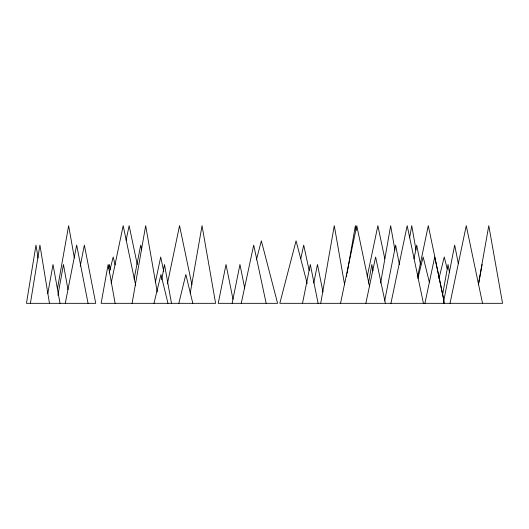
<?xml version="1.0" encoding="UTF-8"?>
<svg xmlns="http://www.w3.org/2000/svg" width="529" height="529" viewBox="0 0 529 529"><rect width="100%" height="100%" fill="white"/><g stroke="black" fill="none" stroke-linecap="round" stroke-linejoin="round"><path stroke-width="0.79" d="M30.398 303.322L39.926 245.086L49.455 303.322M132.105 303.322L145.673 225.678L157.258 292.001M190.162 293.615L202.038 225.678L215.607 303.322L101.132 303.322L108.128 264.5L115.117 303.322M320.713 303.322L334.282 225.678L344.604 284.721M346.482 276.634L346.766 275.014M347.05 273.394L355.389 225.678L356.235 230.532M380.615 283.101L390.647 225.678L394.892 249.939M409.631 237.812L411.754 225.678L415.992 249.939M57.456 288.761L68.638 225.678L74.371 258.026M478.322 284.721L488.789 225.678L502.55 303.322L279.828 303.322L296.075 240.834L307.184 283.551M47.782 293.615L53.026 264.5L60.015 303.322M57.925 295.235L63.46 264.5L67.97 289.575M108.663 268.547L109.391 264.5L110.263 269.354M161.722 279.867L164.493 264.5L171.482 303.322M368.482 283.101L371.834 264.5L372.998 270.974M442.502 295.235L448.037 264.5L449.491 272.587M478.474 284.721L482.111 264.5M65.279 303.322L76.672 245.086L88.059 303.322M80.243 266.12L84.356 245.086L95.742 303.322L26.45 303.322L35.979 245.086L38.095 258.026M134.075 279.061L140.721 245.086L141.666 249.939M384.689 300.895L395.599 245.086L399.395 264.5M414.015 258.84L416.707 245.086L420.502 264.5M443.295 303.322L454.682 245.086L458.319 263.693M232.165 303.322L239.954 264.5L244.656 287.955M302.522 303.322L310.305 264.5L318.094 303.322M313.737 283.101L317.473 264.5L322.988 292.001M111.163 283.101L123.178 225.678L135.708 285.528M126.087 240.239L129.136 225.678L137.262 264.5M167.362 283.914L179.549 225.678L191.901 284.721M340.524 303.322L356.777 225.678L369.467 286.334M367.212 276.634L377.878 225.678L384.814 258.84M390.938 303.322L407.185 225.678L423.431 303.322M417.626 276.634L428.285 225.678L443.692 299.282M450.02 303.322L466.267 225.678L482.514 303.322M155.321 282.552L160.704 256.988L163.732 271.37M365.856 303.322L375.616 256.988L385.37 303.322M424.939 303.322L434.699 256.988L444.453 303.322M241.25 303.322L253.708 245.086L266.173 303.322M300.809 258.648L303.712 245.086L309.174 270.617M153.985 303.322L160.975 274.485L167.964 303.322M178.842 303.322L185.831 274.485L192.821 303.322M109.245 272.951L113.173 256.968L115.137 264.956M417.844 278.545L423.147 256.968L429.429 282.546M438.951 278.545L444.248 256.968L447.197 268.957M256.413 259.818L261.346 240.834L277.593 303.322L218.232 303.322L226.015 264.5L232.991 299.282"/></g></svg>
